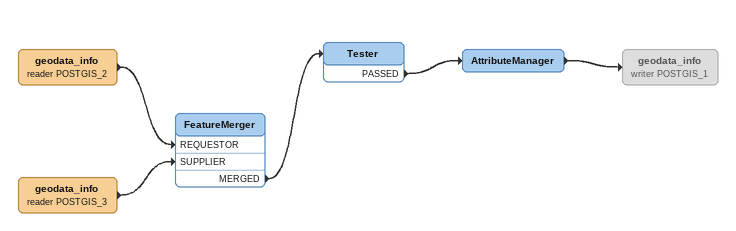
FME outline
geodata_info (reader POSTGIS_3)
    -> FeatureMerger [SUPPLIER]
geodata_info (reader POSTGIS_2)
    -> FeatureMerger [REQUESTOR]
FeatureMerger
    MERGED -> Tester
Tester
    PASSED -> AttributeManager
AttributeManager
    -> geodata_info (writer POSTGIS_1)
geodata_info (writer POSTGIS_1) [off]
